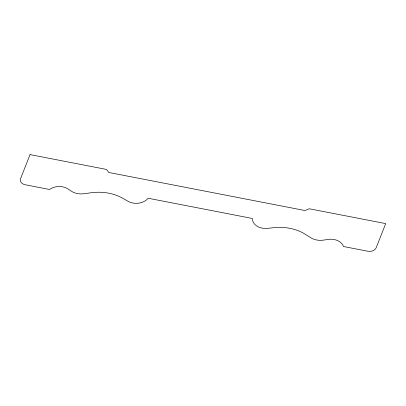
<?xml version="1.0" encoding="UTF-8"?>
<svg xmlns="http://www.w3.org/2000/svg" width="406" height="406" viewBox="0 0 406 406"><rect width="100%" height="100%" fill="white"/><g stroke="black" fill="none" stroke-linecap="round" stroke-linejoin="round"><path stroke-width="0.61" d="M30.044 154.6L20.569 178.676A6.74 4.968 -2.8 0 0 25.142 184.745L49.507 189.47A13.484 9.942 -2.8 0 1 68.005 188.983L71.263 191.155A15.169 11.185 -2.8 0 0 83.951 193.748L91.203 192.748A40.453 29.826 -2.8 0 1 122.861 198.321L128.103 201.33A13.484 9.942 -2.8 0 0 148.149 198.245L252.436 218.479A13.484 9.942 -2.8 0 0 267.381 228.355L274.075 227.659A40.453 29.826 -2.8 0 1 305.317 234.292L310.813 237.764A15.169 11.185 -2.8 0 0 323.592 240.113L327.977 239.423A13.484 9.942 -2.8 0 1 343.496 246.513L367.861 251.238A6.74 4.968 -2.8 0 0 376.225 247.68L385.7 223.605L309.215 208.765L305.038 210.547L108.813 172.474L106.529 169.439L30.044 154.6"/></g></svg>
